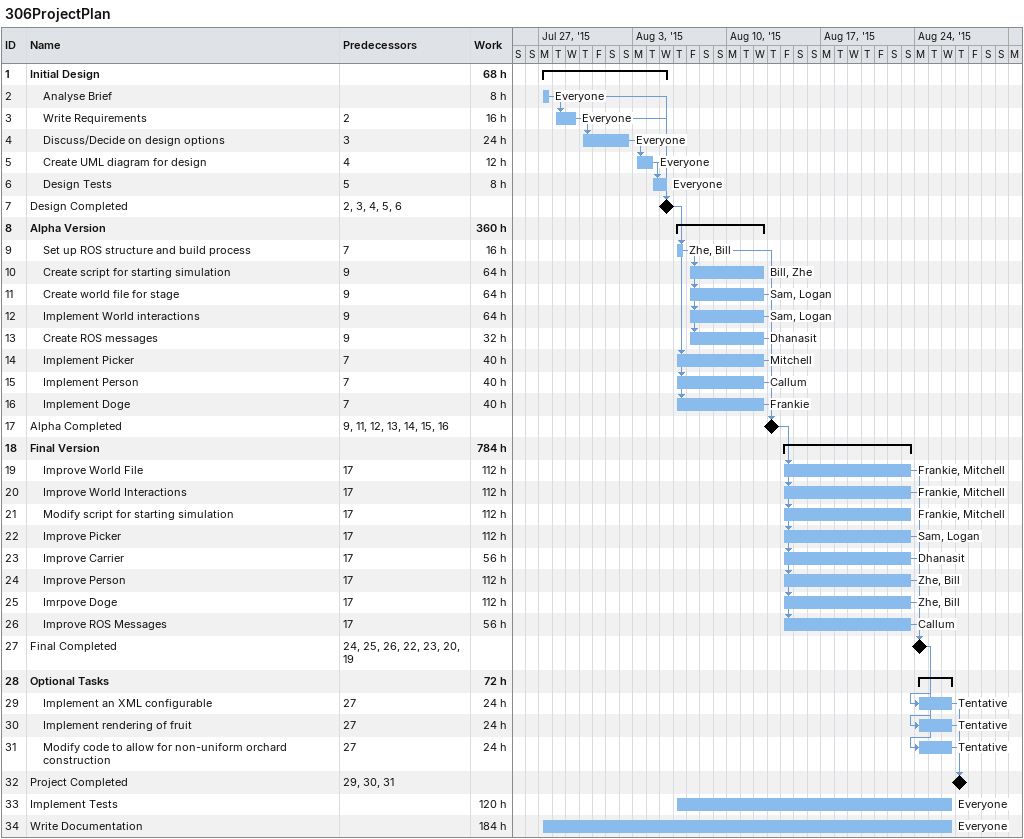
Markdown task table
306ProjectPlan

| ID | Level | Task | Start | Finish | Predecessors | Resources | Work (h) |
|---|---|---|---|---|---|---|---|
| 1 | 1 | **Initial Design** | 2015-07-27 | 2015-08-05 |  |  | 68 |
| 2 | 2 | Analyse Brief | 2015-07-27 | 2015-07-27 |  | Everyone | 8 |
| 3 | 2 | Write Requirements | 2015-07-28 | 2015-07-29 | 2 | Everyone | 16 |
| 4 | 2 | Discuss/Decide on design options | 2015-07-30 | 2015-08-02 | 3 | Everyone | 24 |
| 5 | 2 | Create UML diagram for design | 2015-08-03 | 2015-08-04 | 4 | Everyone | 12 |
| 6 | 2 | Design Tests | 2015-08-04 | 2015-08-05 | 5 | Everyone | 8 |
| 7 | 1 | Design Completed (milestone) | 2015-08-05 | 2015-08-05 | 2, 3, 4, 5, 6 |  |  |
| 8 | 1 | **Alpha Version** | 2015-08-06 | 2015-08-12 |  |  | 360 |
| 9 | 2 | Set up ROS structure and build process | 2015-08-06 | 2015-08-06 | 7 | Zhe, Bill | 16 |
| 10 | 2 | Create script for starting simulation | 2015-08-07 | 2015-08-12 | 9 | Bill, Zhe | 64 |
| 11 | 2 | Create world file for stage | 2015-08-07 | 2015-08-12 | 9 | Sam, Logan | 64 |
| 12 | 2 | Implement World interactions | 2015-08-07 | 2015-08-12 | 9 | Sam, Logan | 64 |
| 13 | 2 | Create ROS messages | 2015-08-07 | 2015-08-12 | 9 | Dhanasit | 32 |
| 14 | 2 | Implement Picker | 2015-08-06 | 2015-08-12 | 7 | Mitchell | 40 |
| 15 | 2 | Implement Person | 2015-08-06 | 2015-08-12 | 7 | Callum | 40 |
| 16 | 2 | Implement Doge | 2015-08-06 | 2015-08-12 | 7 | Frankie | 40 |
| 17 | 1 | Alpha Completed (milestone) | 2015-08-13 | 2015-08-13 | 9, 11, 12, 13, 14, 15, 16 |  |  |
| 18 | 1 | **Final Version** | 2015-08-14 | 2015-08-23 |  |  | 784 |
| 19 | 2 | Improve World File | 2015-08-14 | 2015-08-23 | 17 | Frankie, Mitchell | 112 |
| 20 | 2 | Improve World Interactions | 2015-08-14 | 2015-08-23 | 17 | Frankie, Mitchell | 112 |
| 21 | 2 | Modify script for starting simulation | 2015-08-14 | 2015-08-23 | 17 | Frankie, Mitchell | 112 |
| 22 | 2 | Improve Picker | 2015-08-14 | 2015-08-23 | 17 | Sam, Logan | 112 |
| 23 | 2 | Improve Carrier | 2015-08-14 | 2015-08-23 | 17 | Dhanasit | 56 |
| 24 | 2 | Improve Person | 2015-08-14 | 2015-08-23 | 17 | Zhe, Bill | 112 |
| 25 | 2 | Imrpove Doge | 2015-08-14 | 2015-08-23 | 17 | Zhe, Bill | 112 |
| 26 | 2 | Improve ROS Messages | 2015-08-14 | 2015-08-23 | 17 | Callum | 56 |
| 27 | 1 | Final Completed (milestone) | 2015-08-24 | 2015-08-24 | 24, 25, 26, 22, 23, 20, 19 |  |  |
| 28 | 1 | **Optional Tasks** | 2015-08-24 | 2015-08-26 |  |  | 72 |
| 29 | 2 | Implement an XML configurable | 2015-08-24 | 2015-08-26 | 27 | Tentative | 24 |
| 30 | 2 | Implement rendering of fruit | 2015-08-24 | 2015-08-26 | 27 | Tentative | 24 |
| 31 | 2 | Modify code to allow for non-uniform orchard construction | 2015-08-24 | 2015-08-26 | 27 | Tentative | 24 |
| 32 | 1 | Project Completed (milestone) | 2015-08-27 | 2015-08-27 | 29, 30, 31 |  |  |
| 33 | 1 | Implement Tests | 2015-08-06 | 2015-08-26 |  | Everyone | 120 |
| 34 | 1 | Write Documentation | 2015-07-27 | 2015-08-26 |  | Everyone | 184 |
